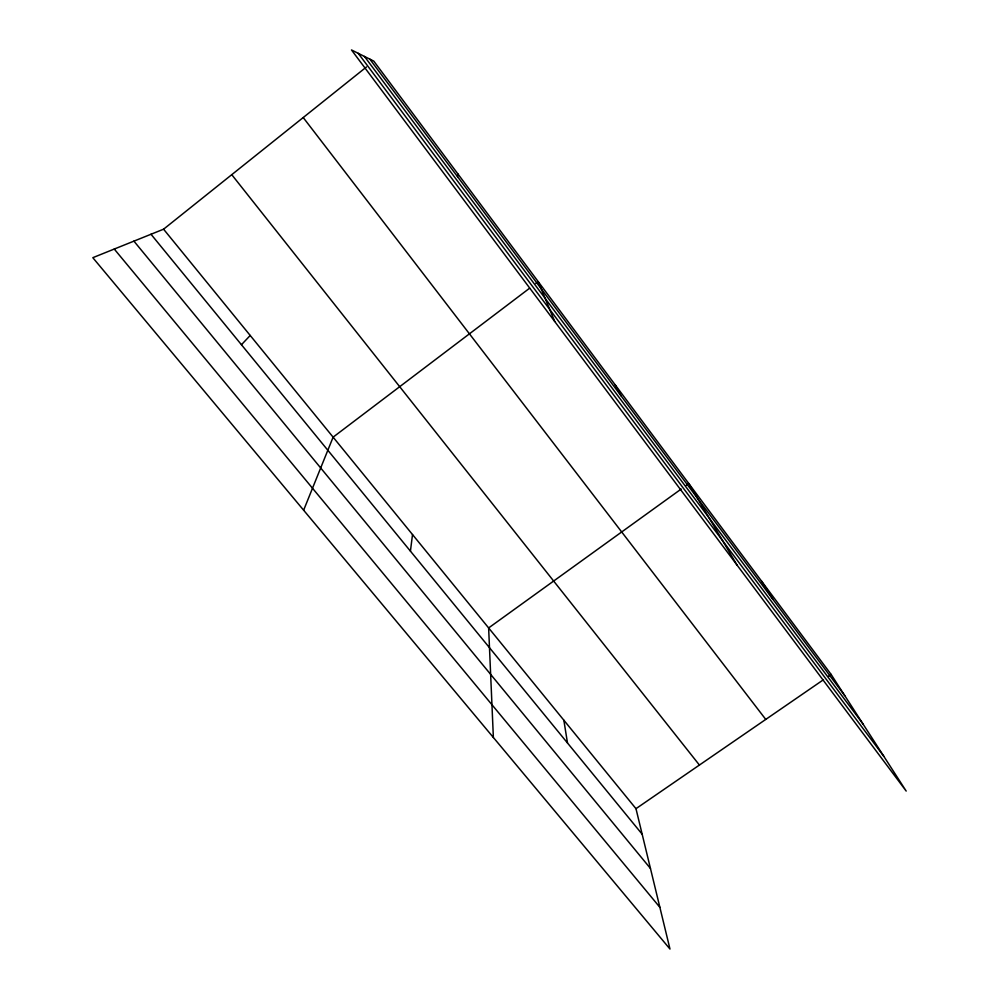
<?xml version="1.0" encoding="UTF-8"?>
<svg xmlns="http://www.w3.org/2000/svg" width="999" height="999" viewBox="0 0 999 999"><rect width="100%" height="100%" fill="white"/><g stroke="black" fill="none" stroke-linecap="round" stroke-linejoin="round"><path stroke-width="1.5" d="M457.517 176.661L457.867 173.888M410.427 551.148L412.512 534.565M303.634 510.214L333.117 437.162L529.645 288.187M241.446 344.73L250.212 335.464M163.574 229.196L635.976 808.678L669.979 949.05L92.82 257.68L163.574 229.196L366.483 66.958M535.789 283.529L538.236 281.668L554.707 321.466M681.193 489.048L488.636 627.934L493.369 737.499M686.251 485.389L688.786 483.566L737 565.034M635.976 808.678L823.438 679.745M828.558 676.223L831.131 674.45L906.18 791.071L351.486 49.95L373.776 61.114L831.131 674.45M114.261 249.051L659.877 907.329M133.916 241.134L650.461 868.468M150.999 234.253L642.157 834.202M231.756 174.675L699.412 765.047M303.221 117.545L765.758 719.417M358.266 53.347L883.803 756.305M369.842 59.141L844.717 695.579M364.473 56.456L863.011 724M761.475 581.043L772.714 599.075M615.134 384.802L621.066 395.841M563.848 720.192L567.482 742.969"/></g></svg>
